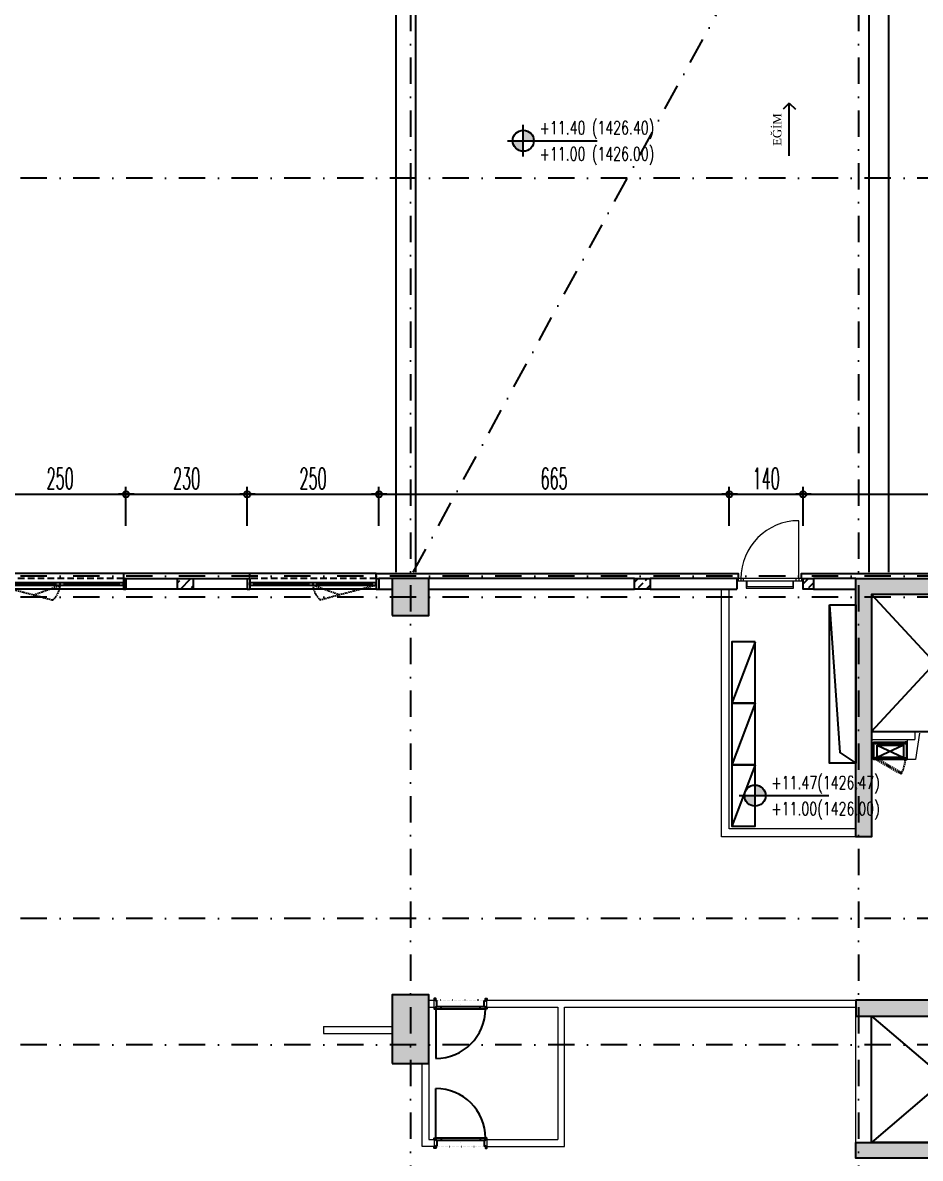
# Model space of a CAD drawing. Header units: millimetres. Extents: x -2755 to 27598, y -1135 to 13405.
# Drawn here: x 12139 to 13842, y 4930 to 7085 of the extents above; entities that cross this region are included whole.
import ezdxf
from ezdxf.enums import TextEntityAlignment as Align

# ---------------------------------------------------------------- set-up
doc = ezdxf.new("R2010")
doc.units = ezdxf.units.MM
doc.header["$LTSCALE"] = 100
for name, pattern in [('DASHDOT', [1, 0.5, -0.25, 0, -0.25]), ('DASHDOT2', [0.5, 0.25, -0.125, 0, -0.125]), ('DOT', [0.25, 0, -0.25]), ('HIDDEN', [0.375, 0.25, -0.125])]:
    doc.linetypes.add(name, pattern=pattern)
doc.layers.add('AKS', color=7, linetype='DASHDOT2', transparency=0.8)
for name, color, linetype in [('DUVAR', 7, 'Continuous'), ('ELEKTRIK', 7, 'Continuous'), ('GOR', 7, 'Continuous'), ('KA-PEN', 5, 'Continuous'), ('KA-PEN-3 @ 1', 5, 'Continuous'), ('KA-PEN-5', 5, 'Continuous'), ('KOLON', 7, 'Continuous'), ('KOT', 7, 'Continuous'), ('MERD', 7, 'Continuous'), ('OK', 7, 'Continuous'), ('OLCU DIS', 7, 'Continuous'), ('Rec-mantolamabazarengi', 45, 'Continuous'), ('Rec-mantolamakulerengi', 230, 'Continuous'), ('TARAMA', 7, 'Continuous')]:
    doc.layers.add(name, color=color, linetype=linetype)
for name, color, linetype, lineweight in [('Y-DUVAR ALCIPAN', 94, 'Continuous', 20), ('Y-DUVAR BIMS', 14, 'Continuous', 25), ('Y-DUVAR GAZBETON', 161, 'Continuous', 20)]:
    doc.layers.add(name, color=color, linetype=linetype, lineweight=lineweight)
doc.styles.add('OLC-50', font='romans.shx', dxfattribs={"width": 0.5, "height": 0.15})
doc.styles.add('olcu', font='romans.shx', dxfattribs={"width": 0.5})
doc.styles.add('YAZI', font='times.ttf')
doc.dimstyles.new('1-200', dxfattribs={"dimtxt": 40, "dimasz": 2, "dimexe": 0, "dimexo": 0, "dimgap": 10, "dimtad": 1, "dimdec": 4, "dimrnd": 0.1, "dimzin": 9, "dimdsep": 46, "dimtxsty": 'olcu', "dimblk1": 'SOL', "dimblk2": 'SAG', "dimsah": 1, "dimcen": 0, "dimse1": 1, "dimse2": 1, "dimclre": 13, "dimadec": 0, "dimazin": 0, "dimtfac": 1, "dimtdec": 4, "dimtix": 1, "dimtmove": 2, "dimatfit": 2, "dimldrblk": 'SOL', "dimfxl": 0, "dimtolj": 1, "dimarcsym": 0})

# ---------------------------------------------------------------- blocks, each defined once
blk = doc.blocks.new('asansorler1')
at = {"layer": 'MERD', "color": 6, "linetype": 'Continuous'}
for p, q in [((14050, 5730), (14290, 5990)), ((14290, 5730), (14050, 5990)), ((14050, 5190), (14330, 4950)), ((14330, 5190), (14050, 4950))]:
    blk.add_line(p, q, dxfattribs=at)
for points in [[(14290, 5990), (14050, 5990), (14050, 5730), (14290, 5730)], [(14050, 4950), (14050, 5190), (14330, 5190), (14330, 4950)]]:
    blk.add_lwpolyline(points, close=True, dxfattribs=at)
blk = doc.blocks.new('TASIYICI SISTEM (2.KAT)')
at = {"layer": 'TARAMA'}
h = blk.add_hatch(dxfattribs=at)
h.set_pattern_fill('ANSI33', color=253, scale=100)
h.set_pattern_definition([(45, (83461.35, -12320), (-17.6776695, 17.6776695), []), (45, (83479.027, -12320), (-17.6776695, 17.6776695), [12.5, -6.25])])
h.paths.add_polyline_path([(2445, -4415), (2345, -4415), (2345, -5710), (2375, -5710), (2375, -5565), (2645, -5565), (2645, -5245), (2615, -5245), (2615, -5535), (2375, -5535), (2375, -4445), (2445, -4445)])
h.paths.add_polyline_path([(2305, -8055), (2375, -8055), (2375, -7995), (2305, -7995)])
h.paths.add_polyline_path([(9750, -10610), (9820, -10610), (9820, -10540), (9750, -10540)])
h.paths.add_polyline_path([(8900, -10610), (8970, -10610), (8970, -10540), (8900, -10540)])
h.paths.add_polyline_path([(8050, -10610), (8120, -10610), (8120, -10540), (8050, -10540)])
h.paths.add_polyline_path([(13150, -8060), (13220, -8060), (13220, -7990), (13150, -7990)])
h.paths.add_polyline_path([(13150, -6360), (13220, -6360), (13220, -6290), (13150, -6290)])
h.paths.add_polyline_path([(13150, -7210), (13220, -7210), (13220, -7140), (13150, -7140)])
h.paths.add_polyline_path([(8865, -6320), (8970, -6320), (8970, -6290), (8865, -6290)])
h.paths.add_polyline_path([(8865, -6780), (8970, -6780), (8970, -6750), (8865, -6750)])
h.paths.add_polyline_path([(9367.5, -7360), (9367.5, -7390), (8900, -7390), (8900, -7360)])
h.paths.add_polyline_path([(9750, -9760), (9820, -9760), (9820, -9690), (9750, -9690)])
h.paths.add_polyline_path([(8900, -9760), (8970, -9760), (8970, -9690), (8900, -9690)])
h.paths.add_polyline_path([(8050, -9760), (8120, -9760), (8120, -9690), (8050, -9690)])
h.paths.add_polyline_path([(9750, -7210), (9820, -7210), (9820, -7080), (9750, -7080)])
h.paths.add_polyline_path([(5260, -8060), (5330, -8060), (5330, -7990), (5260, -7990)])
h.paths.add_polyline_path([(6110, -8060), (6180, -8060), (6180, -7990), (6110, -7990)])
h.paths.add_polyline_path([(12300, -8060), (12370, -8060), (12370, -7990), (12300, -7990)])
h.paths.add_polyline_path([(11450, -8060), (11520, -8060), (11520, -7990), (11450, -7990)])
h.paths.add_polyline_path([(4335, -7205), (4405, -7205), (4405, -7145), (4335, -7145)])
h.paths.add_polyline_path([(9367.5, -7120), (9027.5, -7120), (9027.5, -7090), (9367.5, -7090)])
h.paths.add_polyline_path([(2880, -10170), (2335, -10170), (2335, -9740), (2880, -9740), (2880, -9710), (2305, -9710), (2305, -10200), (2880, -10200)])
h.paths.add_polyline_path([(3595, -10055), (3595, -10200), (3780, -10200), (3780, -10170), (3625, -10170), (3625, -10055)])
h.paths.add_polyline_path([(6960, -7210), (7030, -7210), (7030, -7080), (6960, -7080)])
h.paths.add_polyline_path([(9750, -8910), (9820, -8910), (9820, -8840), (9750, -8840)])
h.paths.add_polyline_path([(8900, -8910), (8970, -8910), (8970, -8840), (8900, -8840)])
h.paths.add_polyline_path([(8050, -8910), (8120, -8910), (8120, -8840), (8050, -8840)])
h.paths.add_polyline_path([(12300, -6360), (12370, -6360), (12370, -6290), (12300, -6290)])
h.paths.add_polyline_path([(12300, -7210), (12370, -7210), (12370, -7140), (12300, -7140)])
h.paths.add_polyline_path([(11450, -6360), (11520, -6360), (11520, -6290), (11450, -6290)])
h.paths.add_polyline_path([(11450, -7210), (11520, -7210), (11520, -7140), (11450, -7140)])
h.paths.add_polyline_path([(10600, -6360), (10670, -6360), (10670, -6290), (10600, -6290)])
h.paths.add_polyline_path([(10600, -7210), (10670, -7210), (10670, -7140), (10600, -7140)])
h.paths.add_polyline_path([(10600, -8060), (10670, -8060), (10670, -7990), (10600, -7990)])
h.paths.add_polyline_path([(3060, -8840), (3130, -8840), (3130, -8910), (3060, -8910)])
h.paths.add_polyline_path([(2305, -8905), (2375, -8905), (2375, -8845), (2305, -8845)])
h.paths.add_polyline_path([(2995, -5525), (3245, -5525), (3245, -5565), (2995, -5565)])
h.paths.add_polyline_path([(4355, -10200), (4405, -10200), (4405, -10130), (4355, -10130)])
h.paths.add_polyline_path([(9750, -6360), (9820, -6360), (9820, -6290), (9750, -6290)])
h.paths.add_polyline_path([(9750, -8060), (9820, -8060), (9820, -7990), (9750, -7990)])
h.paths.add_polyline_path([(8900, -8060), (8970, -8060), (8970, -7990), (8900, -7990)])
h.paths.add_polyline_path([(8050, -8060), (8120, -8060), (8120, -7990), (8050, -7990)])
h.paths.add_polyline_path([(6960, -8060), (7030, -8060), (7030, -7990), (6960, -7990)])
h.paths.add_polyline_path([(6110, -7210), (6180, -7210), (6180, -7140), (6110, -7140)])
h.paths.add_polyline_path([(5260, -7210), (5330, -7210), (5330, -7140), (5260, -7140)])
h.paths.add_polyline_path([(6960, -6360), (7030, -6360), (7030, -6290), (6960, -6290)])
h.paths.add_polyline_path([(6110, -6360), (6180, -6360), (6180, -6290), (6110, -6290)])
h.paths.add_polyline_path([(5260, -6360), (5330, -6360), (5330, -6290), (5260, -6290)])
h.paths.add_polyline_path([(3060, -7210), (3130, -7210), (3130, -7140), (3060, -7140)])
h.paths.add_polyline_path([(3710, -7210), (3780, -7210), (3780, -7140), (3710, -7140)])
h.paths.add_polyline_path([(2305, -7205), (2375, -7205), (2375, -7145), (2305, -7145)], flags=0)
h.paths.add_polyline_path([(2305, -7205), (2375, -7205), (2375, -7145), (2305, -7145)], flags=17)
h.paths.add_polyline_path([(3060, -8060), (3130, -8060), (3130, -7990), (3060, -7990)])
h.paths.add_polyline_path([(4335, -8055), (4405, -8055), (4405, -7995), (4335, -7995)])
h.paths.add_polyline_path([(3710, -8060), (3780, -8060), (3780, -7990), (3710, -7990)])
h.paths.add_polyline_path([(4335, -8905), (4405, -8905), (4405, -8845), (4335, -8845)])
h.paths.add_polyline_path([(3710, -8910), (3780, -8910), (3780, -8840), (3710, -8840)])
h.paths.add_polyline_path([(4355, -9760), (4405, -9760), (4405, -9690), (4355, -9690)])
h.paths.add_polyline_path([(3710, -9760), (3780, -9760), (3780, -9690), (3710, -9690)])
h.paths.add_polyline_path([(2305, -7205), (2375, -7205), (2375, -7145), (2305, -7145)], flags=17)
h.paths.add_polyline_path([(2305, -6320), (3130, -6320), (3130, -6250), (3060, -6250), (3060, -6290), (2375, -6290), (2375, -6250), (2305, -6250)])
h.paths.add_polyline_path([(4130, -5805), (3840, -5805), (3840, -6290), (3710, -6290), (3710, -6320), (3870, -6320), (3870, -5835), (4130, -5835), (4130, -6320), (4405, -6320), (4405, -6290), (4160, -6290), (4160, -5535), (3710, -5535), (3710, -5565), (4130, -5565)])
h.paths.add_polyline_path([(8110, -6320), (7870, -6320), (7870, -6780), (7840, -6780), (7840, -6290), (8725, -6290), (8725, -6320), (8140, -6320), (8140, -6750), (8725, -6750), (8725, -6780), (8110, -6780)])
h.paths.add_polyline_path([(7840, -7360), (8180, -7360), (8180, -7390), (7840, -7390)])
h.paths.add_polyline_path([(7840, -7120), (8180, -7120), (8180, -7090), (7840, -7090)])
h.paths.add_polyline_path([(4415, -7210), (4465, -7210), (4465, -7140), (4415, -7140)])
h.paths.add_polyline_path([(4480, -6320), (4415, -6320), (4415, -6290), (4480, -6290)])
h.paths.add_polyline_path([(3060, -10170), (3060, -10200), (3245, -10200), (3245, -10170), (3245, -9995), (3215, -9995), (3215, -10170)])
h.paths.add_polyline_path([(2880, -10200), (2305, -10200), (2305, -9710), (2880, -9710), (2880, -9740), (2335, -9740), (2335, -10170), (2880, -10170)])
at = {"layer": 'AKS', "color": 14, "ltscale": 2}
for p, q in [((6995, 1005), (6995, -13375)), ((7845, 1005), (7845, -13375)), ((16415, -5530), (-7145, -5530)), ((16415, -6285), (-7145, -6285)), ((16415, -6325), (-7145, -6325)), ((16415, -6935), (-7145, -6935)), ((16415, -7175), (-7145, -7175))]:
    blk.add_line(p, q, dxfattribs=at)
at = {"layer": 'GOR', "color": 30}
for points in [[(6968, -6278), (6968, -4797)], [(7005, -6278), (7005, -4797)], [(7865, -4797), (7865, -6278)], [(7902, -4797), (7902, -6278)]]:
    blk.add_lwpolyline(points, dxfattribs=at)
at = {"layer": 'GOR', "color": 6}
blk.add_lwpolyline([(7790, -6340), (7840, -6340), (7840, -6640), (7790, -6640)], close=True, dxfattribs=at)
blk.add_lwpolyline([(7790, -6340), (7810, -6620), (7840, -6640)], dxfattribs=at)
at = {"layer": 'KOLON', "color": 4, "ltscale": 5}
for points in [[(6960, -6360), (7030, -6360), (7030, -6290), (6960, -6290)], [(6960, -7210), (7030, -7210), (7030, -7080), (6960, -7080)]]:
    blk.add_lwpolyline(points, close=True, dxfattribs=at)
at = {"layer": 'KOLON', "color": 4}
blk.add_lwpolyline([(8110, -6320), (7870, -6320), (7870, -6780), (7840, -6780), (7840, -6290), (8725, -6290), (8725, -6320), (8140, -6320), (8140, -6750), (8725, -6750), (8725, -6780), (8110, -6780), (8110, -6320)], dxfattribs=at)
for points in [[(7840, -7120), (8180, -7120), (8180, -7090), (7840, -7090)], [(7840, -7360), (8180, -7360), (8180, -7390), (7840, -7390)]]:
    blk.add_lwpolyline(points, close=True, dxfattribs=at)
at = {"layer": 'Y-DUVAR GAZBETON'}
for p, q in [((7870, -6580), (7952, -6580)), ((7952, -6580), (7952, -6595)), ((7870, -6595), (7952, -6595)), ((7840, -7360), (7840, -7120)), ((7870, -7360), (7870, -7120))]:
    blk.add_line(p, q, dxfattribs=at)
at = {"layer": 'MERD', "color": 6}
blk.add_blockref('asansorler1', (-6180, -12310), dxfattribs=at)
blk = doc.blocks.new('ELEKTRIK PANO')
at = {"color": 0}
blk.add_line((0, -116.8), (43.8, 0), dxfattribs=at)
blk.add_lwpolyline([(0, -116.8), (43.8, -116.8), (43.8, 0), (0, 0)], close=True, dxfattribs=at)
blk = doc.blocks.new('KOT-PL(TEMIZ&KABA)')
at = {"layer": 'KOT', "linetype": 'Continuous', "lineweight": -3}
h = blk.add_hatch(color=7, dxfattribs=at)
h.paths.add_polyline_path([(0, 0), (0.2, 0, 0.414214), (0, 0.2)])
h.paths.add_polyline_path([(0, 0), (-0.2, 0, 0.414214), (0, -0.2)])
at = {"layer": 'KOT', "color": 7, "lineweight": -3}
for p, q in [((0, -0.3), (0, 0.3)), ((-0.3, 0), (1.4, 0))]:
    blk.add_line(p, q, dxfattribs=at)
at = {"layer": 'KOT', "color": 7, "linetype": 'Continuous', "lineweight": -3}
blk.add_circle((0, 0), 0.2, dxfattribs=at)
at = {"layer": 'KOT', "color": 7, "linetype": 'Continuous', "lineweight": -3, "style": 'olcu', "width": 0.7}
for tag, p in [('KOTTEMIZ', (0.31, 0.122)), ('KOTKABA', (0.31, -0.373))]:
    blk.add_attdef(tag, p, '', height=0.25, dxfattribs=at)
blk = doc.blocks.new('*U173')
at = {"lineweight": -2}
blk.add_line((-3, 16.5), (-3, 110.5), dxfattribs=at)
at = {"color": 0, "linetype": 'DOT', "ltscale": 0.1}
blk.add_line((-100, 0), (0, 0), dxfattribs=at)
at = {"color": 0, "lineweight": -2}
for p, q in [((-87, 16.5), (-87, 12.5)), ((-50, 7.5), (-50, 7.5)), ((-13, 16.5), (-13, 12.5))]:
    blk.add_line(p, q, dxfattribs=at)
for points in [[(-100, 13.5), (-100, 16.5), (-97, 16.5), (-97, 12.5), (-95, 12.5), (-95, 1), (-97, 1), (-97, -3), (-100, -3), (-100, 0)], [(0, 13.5), (0, 16.5), (-3, 16.5), (-3, 12.5), (-5, 12.5), (-5, 1), (-3, 1), (-3, -3), (0, -3), (0, 0)]]:
    blk.add_lwpolyline(points, dxfattribs=at)
blk.add_lwpolyline([(-97, 16.5), (-97, 12.5), (-3, 12.5), (-3, 16.5)], close=True, dxfattribs=at)
at = {"lineweight": -2}
blk.add_arc((-3, 16.5), 94, 90, 180, dxfattribs=at)
at = {"style": 'OLC-50', "width": 0.5, "flags": 1}
for tag, p in [('K-NO', (-172.8, -83.8)), ('K-KANRENK', (7.7, -88.8)), ('K-BLOK', (-173.4, -120.6)), ('K-KASRENK', (8.8, -126.7)), ('K-KAT', (-174.3, -156)), ('K-TAMACILMA', (7.2, -165.7)), ('K-MAHALKOD', (-173.3, -194)), ('K-FOTOSEL', (8.2, -201.7)), ('K-MAHALAD', (-174.8, -233)), ('K-HERMETIK', (10.1, -236.3)), ('K-ACILISYON', (-173.8, -268.9)), ('K-HIDROLIK', (7.8, -270.2)), ('K-YANGIN', (-171.9, -303.5)), ('K-KART', (9.6, -303.8)), ('K-KANATTIP', (-174.2, -337.4)), ('K-BAND', (8.2, -345.7)), ('K-KANATMALZ', (-172.4, -371.1)), ('K-MENFEZ', (10.1, -380.3)), ('K-KASAMALZ', (-171.4, -410.1)), ('K-PBAR', (7.8, -414.1)), ('K-KASATIP', (-172, -446.8)), ('K-ELEKTRIKLI', (9.6, -447.8)), ('K-DUVAR', (-172, -485.2)), ('K-TIP', (9.6, -486.4)), ('K-REZ1', (9.6, -524.3)), ('K-REZ2', (9.6, -560.8)), ('K-REZ3', (9.6, -600.7))]:
    blk.add_attdef(tag, p, '', height=30, dxfattribs=at)
blk = doc.blocks.new('*U507')
at = {"lineweight": -2}
blk.add_line((-97, 16), (-97, 110), dxfattribs=at)
at = {"color": 0, "linetype": 'DOT', "ltscale": 0.1}
blk.add_line((-100, 0), (0, 0), dxfattribs=at)
at = {"color": 0, "lineweight": -2}
for p, q in [((-87, 16), (-87, 12)), ((-50, 7.5), (-50, 7.5)), ((-13, 16), (-13, 12))]:
    blk.add_line(p, q, dxfattribs=at)
for points in [[(-100, 13), (-100, 16), (-97, 16), (-97, 12), (-95, 12), (-95, 1), (-97, 1), (-97, -3), (-100, -3), (-100, 0)], [(0, 13), (0, 16), (-3, 16), (-3, 12), (-5, 12), (-5, 1), (-3, 1), (-3, -3), (0, -3), (0, 0)]]:
    blk.add_lwpolyline(points, dxfattribs=at)
blk.add_lwpolyline([(-97, 16), (-97, 12), (-3, 12), (-3, 16)], close=True, dxfattribs=at)
at = {"lineweight": -2}
blk.add_arc((-97, 16), 94, 0, 90, dxfattribs=at)
at = {"style": 'OLC-50', "width": 0.5, "flags": 1}
for tag, p in [('K-NO', (-172.8, -83.8)), ('K-KANRENK', (7.7, -88.8)), ('K-BLOK', (-173.4, -120.6)), ('K-KASRENK', (8.8, -126.7)), ('K-KAT', (-174.3, -156)), ('K-TAMACILMA', (7.2, -165.7)), ('K-MAHALKOD', (-173.3, -194)), ('K-FOTOSEL', (8.2, -201.7)), ('K-MAHALAD', (-174.8, -233)), ('K-HERMETIK', (10.1, -236.3)), ('K-ACILISYON', (-173.8, -268.9)), ('K-HIDROLIK', (7.8, -270.2)), ('K-YANGIN', (-171.9, -303.5)), ('K-KART', (9.6, -303.8)), ('K-KANATTIP', (-174.2, -337.4)), ('K-BAND', (8.2, -345.7)), ('K-KANATMALZ', (-172.4, -371.1)), ('K-MENFEZ', (10.1, -380.3)), ('K-KASAMALZ', (-171.4, -410.1)), ('K-PBAR', (7.8, -414.1)), ('K-KASATIP', (-172, -446.8)), ('K-ELEKTRIKLI', (9.6, -447.8)), ('K-DUVAR', (-172, -485.2)), ('K-TIP', (9.6, -486.4)), ('K-REZ1', (9.6, -524.3)), ('K-REZ2', (9.6, -560.8)), ('K-REZ3', (9.6, -600.7))]:
    blk.add_attdef(tag, p, '', height=30, dxfattribs=at)
blk = doc.blocks.new('20-30 hatil')
at = {"layer": 'TARAMA'}
h = blk.add_hatch(dxfattribs=at)
h.set_pattern_fill('ANSI33', color=253, scale=100)
h.set_pattern_definition([(45, (-14230.717, 46.517), (-17.67767, 17.67767), []), (45, (-14213.04, 46.517), (-17.67767, 17.67767), [12.5, -6.25])])
h.paths.add_polyline_path([(-15, 20), (-15, 0), (15, 0), (15, 20)])
at = {"color": 0}
blk.add_lwpolyline([(-15, 20), (15, 20), (15, 0), (-15, 0), (-15, 20)], dxfattribs=at)
blk = doc.blocks.new('20-20 hatil')
at = {"layer": 'TARAMA'}
h = blk.add_hatch(dxfattribs=at)
h.set_pattern_fill('ANSI33', color=253, scale=100)
h.set_pattern_definition([(45, (-14235.717, 46.517), (-17.67767, 17.67767), []), (45, (-14218.04, 46.517), (-17.67767, 17.67767), [12.5, -6.25])])
h.paths.add_polyline_path([(-20, 20), (-20, 0), (0, 0), (0, 20)])
at = {"color": 0}
blk.add_lwpolyline([(-20, 20), (0, 20), (0, 0), (-20, 0), (-20, 20)], dxfattribs=at)
blk = doc.blocks.new('*U125')
at = {"color": 0}
for p, q in [((245, 30), (5, 30)), ((5, 7.5), (5, 12.5)), ((5, 12.5), (245, 12.5)), ((5, 7.5), (245, 7.5)), ((13, 7.5), (13, 12.5)), ((13, 10), (117, 10)), ((117, 7.5), (117, 12.5)), ((125, 7.5), (125, 12.5)), ((133, 7.5), (133, 12.5)), ((133, 10), (237, 10)), ((237, 7.5), (237, 12.5)), ((245, 7.5), (245, 12.5)), ((245, 0), (5, 0))]:
    blk.add_line(p, q, dxfattribs=at)
at = {"color": 0, "linetype": 'HIDDEN', "ltscale": 0.5}
blk.add_line((245, 20), (5, 20), dxfattribs=at)
at = {"linetype": 'HIDDEN', "ltscale": 0.1}
for p, q in [((5, 7.5), (111.1, -20.5)), ((5, 7.5), (74.8, -10.9)), ((74.8, -10.9), (125, 7.5))]:
    blk.add_line(p, q, dxfattribs=at)
blk.add_arc((85.6, 9.6), 39.4, 310.2393, 356.9025, dxfattribs=at)
at = {"layer": 'Rec-mantolamakulerengi'}
for p, q in [((5, 20), (5, 0)), ((245, 20), (245, 0))]:
    blk.add_line(p, q, dxfattribs=at)
for points in [[(0, 20), (5, 20)], [(0, 0), (5, 0)], [(245, 20), (250, 20)], [(245, 0), (250, 0)]]:
    blk.add_lwpolyline(points, dxfattribs=at)
at = {"layer": 'Y-DUVAR BIMS'}
for p, q in [((0, 20), (0, 0)), ((250, 20), (250, 0))]:
    blk.add_line(p, q, dxfattribs=at)
blk = doc.blocks.new('BD1240R')
at = {"color": 0}
for p, q in [((245, 30), (5, 30)), ((5, 7.5), (5, 12.5)), ((5, 12.5), (245, 12.5)), ((5, 7.5), (245, 7.5)), ((13, 7.5), (13, 12.5)), ((13, 10), (117, 10)), ((117, 7.5), (117, 12.5)), ((125, 7.5), (125, 12.5)), ((133, 7.5), (133, 12.5)), ((133, 10), (237, 10)), ((237, 7.5), (237, 12.5)), ((245, 7.5), (245, 12.5)), ((245, 0), (5, 0))]:
    blk.add_line(p, q, dxfattribs=at)
at = {"color": 0, "linetype": 'HIDDEN', "ltscale": 0.5}
blk.add_line((245, 20), (5, 20), dxfattribs=at)
at = {"linetype": 'HIDDEN', "ltscale": 0.1}
for p, q in [((175.2, -10.9), (125, 7.5)), ((245, 7.5), (138.9, -20.5)), ((245, 7.5), (175.2, -10.9))]:
    blk.add_line(p, q, dxfattribs=at)
blk.add_arc((164.4, 9.6), 39.4, 183.0975, 229.7607, dxfattribs=at)
at = {"layer": 'Rec-mantolamakulerengi'}
for p, q in [((5, 20), (5, 0)), ((245, 20), (245, 0))]:
    blk.add_line(p, q, dxfattribs=at)
for points in [[(0, 20), (5, 20)], [(0, 0), (5, 0)], [(245, 20), (250, 20)], [(245, 0), (250, 0)]]:
    blk.add_lwpolyline(points, dxfattribs=at)
at = {"layer": 'Y-DUVAR BIMS'}
for p, q in [((0, 20), (0, 0)), ((250, 20), (250, 0))]:
    blk.add_line(p, q, dxfattribs=at)
blk = doc.blocks.new('*U156')
at = {"color": 0, "linetype": 'Continuous', "lineweight": 9, "ltscale": 200}
for p, q in [((0, 5), (-126, 5)), ((-126, 5), (-126, 0)), ((0, 0), (-126, 0)), ((-123, 5), (-123, 0)), ((-118, 5), (-118, 0)), ((-113, 0), (-113, 5)), ((-13, 0), (-13, 5)), ((-8, 5), (-8, 0)), ((-3, 5), (-3, 0)), ((0, 5), (0, 0))]:
    blk.add_line(p, q, dxfattribs=at)
for points in [[(-8, 5), (-8, 115)], [(-108, 0), (-108, -13), (-18, -13), (-18, 0)], [(-107, 0), (-107, -10), (-19, -10), (-19, 0)]]:
    blk.add_lwpolyline(points, dxfattribs=at)
blk.add_arc((-8, 5), 110, 90, 180, dxfattribs=at)
at = {"style": 'OLC-50', "width": 0.5, "flags": 1}
for tag, p in [('K-KAT', (-94.1, -114.6)), ('K-BLOK', (-93.9, -105.8)), ('K-NO', (-93.7, -96.6)), ('K-KANRENK', (-48.6, -97.8)), ('K-KASRENK', (-48.3, -107.3)), ('K-MAHALAD', (-94.2, -133.9)), ('K-MAHALKOD', (-93.8, -124.1)), ('K-TAMACILMA', (-48.7, -117.1)), ('K-FOTOSEL', (-48.5, -126.1)), ('K-HERMETIK', (-48, -134.7)), ('K-ACILISYON', (-94, -142.9)), ('K-YANGIN', (-93.5, -151.5)), ('K-HIDROLIK', (-48.6, -143.2)), ('K-KART', (-48.1, -151.6)), ('K-KANATTIP', (-94.1, -160)), ('K-KANATMALZ', (-93.6, -168.4)), ('K-KASAMALZ', (-93.3, -178.1)), ('K-PBAR', (-48.6, -179.2)), ('K-BAND', (-48.5, -162)), ('K-MENFEZ', (-48, -170.7)), ('K-KASATIP', (-93.5, -187.3)), ('K-DUVAR', (-93.5, -196.9)), ('K-ELEKTRIKLI', (-48.1, -187.6)), ('K-TIP', (-48.1, -197.2)), ('K-REZ1', (-48.1, -206.7)), ('K-REZ2', (-48.1, -215.8)), ('K-REZ3', (-48.1, -225.8))]:
    blk.add_attdef(tag, p, '', height=7.5, dxfattribs=at)
blk = doc.blocks.new('DIS CEPHE_KAT2')
at = {"layer": 'Rec-mantolamabazarengi'}
for points in [[(12570, 6030), (12570, 6040), (12330, 6040), (12330, 6030)], [(12810, 6030), (12810, 6040), (13497, 6040), (13497, 6030)], [(13617, 6030), (13617, 6040), (16755.8, 6040), (16755.8, 6030)]]:
    blk.add_lwpolyline(points, dxfattribs=at)
at = {"layer": 'Y-DUVAR BIMS'}
blk.add_line((13494, 6030), (13494, 6010), dxfattribs=at)
for points in [[(12432.5, 6010), (12335, 6010), (12335, 6030), (12432.5, 6030)], [(12462.5, 6030), (12565, 6030), (12565, 6010), (12462.5, 6010)], [(12840, 6030), (12815, 6030), (12815, 6010), (12840, 6010)], [(13300, 6030), (12910, 6030)], [(13494, 6030), (13330, 6030)], [(13720, 6030), (13640, 6030)], [(12910, 6010), (13300, 6010)], [(13330, 6010), (13494, 6010)], [(13640, 6010), (13720, 6010)]]:
    blk.add_lwpolyline(points, dxfattribs=at)
at = {"layer": 'KA-PEN'}
for name, p in [('*U125', (12085, 6010)), ('BD1240R', (12565, 6010))]:
    blk.add_blockref(name, p, dxfattribs=at)
at = {"layer": 'KA-PEN-5'}
blk.add_blockref('*U156', (13620, 6025), dxfattribs=at)
at = {"layer": 'KOLON', "color": 4}
for name, p, rotation in [('20-30 hatil', (12447.5, 6030), 179.9999999999999), ('20-30 hatil', (13315, 6030), 179.9999999999999), ('20-20 hatil', (13620, 6030), 180)]:
    blk.add_blockref(name, p, dxfattribs=dict(at, rotation=rotation))
blk = doc.blocks.new('SOL')
at = {"color": 0}
for p, q in [((0, 30), (0, -7)), ((7.6, 0), (-7, 0))]:
    blk.add_line(p, q, dxfattribs=at)
blk.add_circle((0, 0), 3, dxfattribs=at)
blk = doc.blocks.new('SAG')
at = {"color": 0}
for p, q in [((7.6, 0), (-7, 0)), ((0, -30), (0, 7))]:
    blk.add_line(p, q, dxfattribs=at)
blk.add_circle((0, 0), 3, dxfattribs=at)
blk = doc.blocks.new('*D180')
at = {"layer": 'OLCU DIS', "color": 0, "lineweight": -2, "transparency": 16777216}
blk.add_line((-328, 13135), (19098, 13135), dxfattribs=at)
at = {"layer": 'OLCU DIS', "color": 0, "lineweight": -2, "transparency": 16777216, "xscale": 2, "yscale": 2, "zscale": 2, "rotation": 180}
blk.add_blockref('SOL', (-330, 13135), dxfattribs=at)
at = {"layer": 'OLCU DIS', "color": 0, "lineweight": -2, "transparency": 16777216, "xscale": 2, "yscale": 2, "zscale": 2}
blk.add_blockref('SAG', (19100, 13135), dxfattribs=at)
at = {"layer": 'OLCU DIS', "color": 0, "transparency": 16777216, "insert": (9385, 13165), "char_height": 40, "attachment_point": 5, "style": 'olcu'}
blk.add_mtext('\\A1;19430', dxfattribs=at)
blk = doc.blocks.new('_Open30')
at = {"color": 0, "linetype": 'ByBlock', "lineweight": -2}
for p, q in [((-1, 0.3), (0, 0)), ((0, 0), (-1, -0.3)), ((0, 0), (-1, 0))]:
    blk.add_line(p, q, dxfattribs=at)
blk = doc.blocks.new('*D236')
at = {"layer": 'OLCU DIS', "color": 0, "lineweight": -2, "transparency": 16777216}
blk.add_line((-1200, 1712), (-1200, 12198), dxfattribs=at)
at = {"layer": 'OLCU DIS', "color": 0, "lineweight": -2, "transparency": 16777216, "xscale": 2, "yscale": 2, "zscale": 2}
for name, p, rotation in [('SAG', (-1200, 12200), 90), ('SOL', (-1200, 1710), 270)]:
    blk.add_blockref(name, p, dxfattribs=dict(at, rotation=rotation))
at = {"layer": 'OLCU DIS', "color": 0, "transparency": 16777216, "insert": (-1230, 6955), "char_height": 40, "attachment_point": 5, "rotation": 90, "style": 'olcu'}
blk.add_mtext('\\A1;10490', dxfattribs=at)
blk = doc.blocks.new('*D280')
at = {"layer": 'OLCU DIS', "color": 0, "lineweight": -2, "transparency": 16777216}
blk.add_line((19098, -1055), (-328, -1055), dxfattribs=at)
at = {"layer": 'OLCU DIS', "color": 0, "lineweight": -2, "transparency": 16777216, "xscale": 2, "yscale": 2, "zscale": 2, "rotation": 180}
blk.add_blockref('SAG', (-330, -1055), dxfattribs=at)
at = {"layer": 'OLCU DIS', "color": 0, "lineweight": -2, "transparency": 16777216, "xscale": 2, "yscale": 2, "zscale": 2}
blk.add_blockref('SOL', (19100, -1055), dxfattribs=at)
at = {"layer": 'OLCU DIS', "color": 0, "transparency": 16777216, "insert": (9385, -1025), "char_height": 40, "attachment_point": 5, "style": 'olcu'}
blk.add_mtext('\\A1;19430', dxfattribs=at)
blk = doc.blocks.new('*D358')
at = {"layer": 'OLCU DIS', "color": 0, "lineweight": -2, "transparency": 16777216}
blk.add_line((22230, 12198), (22230, 1712), dxfattribs=at)
at = {"layer": 'OLCU DIS', "color": 0, "lineweight": -2, "transparency": 16777216, "xscale": 2, "yscale": 2, "zscale": 2}
for name, p, rotation in [('SOL', (22230, 12200), 90), ('SAG', (22230, 1710), 270)]:
    blk.add_blockref(name, p, dxfattribs=dict(at, rotation=rotation))
at = {"layer": 'OLCU DIS', "color": 0, "transparency": 16777216, "insert": (22200, 6955), "char_height": 40, "attachment_point": 5, "rotation": 90, "style": 'olcu'}
blk.add_mtext('\\A1;10490', dxfattribs=at)
blk = doc.blocks.new('*D381')
at = {"layer": 'OLCU DIS', "color": 0, "lineweight": -2, "transparency": 16777216}
blk.add_line((21990, 7533), (21990, 6032), dxfattribs=at)
at = {"layer": 'OLCU DIS', "color": 0, "lineweight": -2, "transparency": 16777216, "xscale": 2, "yscale": 2, "zscale": 2}
for name, p, rotation in [('SOL', (21990, 7535), 90), ('SAG', (21990, 6030), 270)]:
    blk.add_blockref(name, p, dxfattribs=dict(at, rotation=rotation))
at = {"layer": 'OLCU DIS', "color": 0, "transparency": 16777216, "insert": (21960, 6782.5), "char_height": 40, "attachment_point": 5, "rotation": 90, "style": 'olcu'}
blk.add_mtext('\\A1;1505', dxfattribs=at)
blk = doc.blocks.new('*D382')
at = {"layer": 'OLCU DIS', "color": 0, "lineweight": -2, "transparency": 16777216}
blk.add_line((21990, 6028), (21990, 4482), dxfattribs=at)
at = {"layer": 'OLCU DIS', "color": 0, "lineweight": -2, "transparency": 16777216, "xscale": 2, "yscale": 2, "zscale": 2}
for name, p, rotation in [('SOL', (21990, 6030), 90), ('SAG', (21990, 4480), 270)]:
    blk.add_blockref(name, p, dxfattribs=dict(at, rotation=rotation))
at = {"layer": 'OLCU DIS', "color": 0, "transparency": 16777216, "insert": (21960, 5255), "char_height": 40, "attachment_point": 5, "rotation": 90, "style": 'olcu'}
blk.add_mtext('\\A1;1550', dxfattribs=at)
blk = doc.blocks.new('*D394')
at = {"layer": 'OLCU DIS', "color": 0, "lineweight": -2, "transparency": 16777216}
blk.add_line((21870, 7143), (21870, 7027), dxfattribs=at)
at = {"layer": 'OLCU DIS', "color": 0, "lineweight": -2, "transparency": 16777216, "xscale": 2, "yscale": 2, "zscale": 2}
for name, p, rotation in [('SOL', (21870, 7145), 90), ('SAG', (21870, 7025), 270)]:
    blk.add_blockref(name, p, dxfattribs=dict(at, rotation=rotation))
at = {"layer": 'OLCU DIS', "color": 0, "transparency": 16777216, "insert": (21840, 7085), "char_height": 40, "attachment_point": 5, "rotation": 90, "style": 'olcu'}
blk.add_mtext('\\A1;120', dxfattribs=at)
blk = doc.blocks.new('*D395')
at = {"layer": 'OLCU DIS', "color": 0, "lineweight": -2, "transparency": 16777216}
blk.add_line((21870, 7023), (21870, 6927), dxfattribs=at)
at = {"layer": 'OLCU DIS', "color": 0, "lineweight": -2, "transparency": 16777216, "xscale": 2, "yscale": 2, "zscale": 2}
for name, p, rotation in [('SOL', (21870, 7025), 90), ('SAG', (21870, 6925), 270)]:
    blk.add_blockref(name, p, dxfattribs=dict(at, rotation=rotation))
at = {"layer": 'OLCU DIS', "color": 0, "transparency": 16777216, "insert": (21840, 6975), "char_height": 40, "attachment_point": 5, "rotation": 90, "style": 'olcu'}
blk.add_mtext('\\A1;100', dxfattribs=at)
blk = doc.blocks.new('*D396')
at = {"layer": 'OLCU DIS', "color": 0, "lineweight": -2, "transparency": 16777216}
blk.add_line((21870, 6923), (21870, 6807), dxfattribs=at)
at = {"layer": 'OLCU DIS', "color": 0, "lineweight": -2, "transparency": 16777216, "xscale": 2, "yscale": 2, "zscale": 2}
for name, p, rotation in [('SOL', (21870, 6925), 90), ('SAG', (21870, 6805), 270)]:
    blk.add_blockref(name, p, dxfattribs=dict(at, rotation=rotation))
at = {"layer": 'OLCU DIS', "color": 0, "transparency": 16777216, "insert": (21840, 6865), "char_height": 40, "attachment_point": 5, "rotation": 90, "style": 'olcu'}
blk.add_mtext('\\A1;120', dxfattribs=at)
blk = doc.blocks.new('*D397')
at = {"layer": 'OLCU DIS', "color": 0, "lineweight": -2, "transparency": 16777216}
blk.add_line((21870, 6803), (21870, 6032), dxfattribs=at)
at = {"layer": 'OLCU DIS', "color": 0, "lineweight": -2, "transparency": 16777216, "xscale": 2, "yscale": 2, "zscale": 2}
for name, p, rotation in [('SOL', (21870, 6805), 90), ('SAG', (21870, 6030), 270)]:
    blk.add_blockref(name, p, dxfattribs=dict(at, rotation=rotation))
at = {"layer": 'OLCU DIS', "color": 0, "transparency": 16777216, "insert": (21840, 6417.5), "char_height": 40, "attachment_point": 5, "rotation": 90, "style": 'olcu'}
blk.add_mtext('\\A1;775', dxfattribs=at)
blk = doc.blocks.new('*D398')
at = {"layer": 'OLCU DIS', "color": 0, "lineweight": -2, "transparency": 16777216}
blk.add_line((21870, 6028), (21870, 5832), dxfattribs=at)
at = {"layer": 'OLCU DIS', "color": 0, "lineweight": -2, "transparency": 16777216, "xscale": 2, "yscale": 2, "zscale": 2}
for name, p, rotation in [('SOL', (21870, 6030), 90), ('SAG', (21870, 5830), 270)]:
    blk.add_blockref(name, p, dxfattribs=dict(at, rotation=rotation))
at = {"layer": 'OLCU DIS', "color": 0, "transparency": 16777216, "insert": (21840, 5930), "char_height": 40, "attachment_point": 5, "rotation": 90, "style": 'olcu'}
blk.add_mtext('\\A1;200', dxfattribs=at)
blk = doc.blocks.new('*D408')
at = {"layer": 'OLCU DIS', "color": 0, "lineweight": -2, "transparency": 16777216}
blk.add_line((12087, 6190), (12333, 6190), dxfattribs=at)
at = {"layer": 'OLCU DIS', "color": 0, "lineweight": -2, "transparency": 16777216, "xscale": 2, "yscale": 2, "zscale": 2, "rotation": 180}
blk.add_blockref('SOL', (12085, 6190), dxfattribs=at)
at = {"layer": 'OLCU DIS', "color": 0, "lineweight": -2, "transparency": 16777216, "xscale": 2, "yscale": 2, "zscale": 2}
blk.add_blockref('SAG', (12335, 6190), dxfattribs=at)
at = {"layer": 'OLCU DIS', "color": 0, "transparency": 16777216, "insert": (12210, 6220), "char_height": 40, "attachment_point": 5, "style": 'olcu'}
blk.add_mtext('\\A1;250', dxfattribs=at)
blk = doc.blocks.new('*D409')
at = {"layer": 'OLCU DIS', "color": 0, "lineweight": -2, "transparency": 16777216}
blk.add_line((12337, 6190), (12563, 6190), dxfattribs=at)
at = {"layer": 'OLCU DIS', "color": 0, "lineweight": -2, "transparency": 16777216, "xscale": 2, "yscale": 2, "zscale": 2, "rotation": 180}
blk.add_blockref('SOL', (12335, 6190), dxfattribs=at)
at = {"layer": 'OLCU DIS', "color": 0, "lineweight": -2, "transparency": 16777216, "xscale": 2, "yscale": 2, "zscale": 2}
blk.add_blockref('SAG', (12565, 6190), dxfattribs=at)
at = {"layer": 'OLCU DIS', "color": 0, "transparency": 16777216, "insert": (12450, 6220), "char_height": 40, "attachment_point": 5, "style": 'olcu'}
blk.add_mtext('\\A1;230', dxfattribs=at)
blk = doc.blocks.new('*D410')
at = {"layer": 'OLCU DIS', "color": 0, "lineweight": -2, "transparency": 16777216}
blk.add_line((12567, 6190), (12813, 6190), dxfattribs=at)
at = {"layer": 'OLCU DIS', "color": 0, "lineweight": -2, "transparency": 16777216, "xscale": 2, "yscale": 2, "zscale": 2, "rotation": 180}
blk.add_blockref('SOL', (12565, 6190), dxfattribs=at)
at = {"layer": 'OLCU DIS', "color": 0, "lineweight": -2, "transparency": 16777216, "xscale": 2, "yscale": 2, "zscale": 2}
blk.add_blockref('SAG', (12815, 6190), dxfattribs=at)
at = {"layer": 'OLCU DIS', "color": 0, "transparency": 16777216, "insert": (12690, 6220), "char_height": 40, "attachment_point": 5, "style": 'olcu'}
blk.add_mtext('\\A1;250', dxfattribs=at)
blk = doc.blocks.new('*D411')
at = {"layer": 'OLCU DIS', "color": 0, "lineweight": -2, "transparency": 16777216}
blk.add_line((12817, 6190), (13478, 6190), dxfattribs=at)
at = {"layer": 'OLCU DIS', "color": 0, "lineweight": -2, "transparency": 16777216, "xscale": 2, "yscale": 2, "zscale": 2, "rotation": 180}
blk.add_blockref('SOL', (12815, 6190), dxfattribs=at)
at = {"layer": 'OLCU DIS', "color": 0, "lineweight": -2, "transparency": 16777216, "xscale": 2, "yscale": 2, "zscale": 2}
blk.add_blockref('SAG', (13480, 6190), dxfattribs=at)
at = {"layer": 'OLCU DIS', "color": 0, "transparency": 16777216, "insert": (13147.5, 6220), "char_height": 40, "attachment_point": 5, "style": 'olcu'}
blk.add_mtext('\\A1;665', dxfattribs=at)
blk = doc.blocks.new('*D412')
at = {"layer": 'OLCU DIS', "color": 0, "lineweight": -2, "transparency": 16777216}
blk.add_line((13482, 6190), (13618, 6190), dxfattribs=at)
at = {"layer": 'OLCU DIS', "color": 0, "lineweight": -2, "transparency": 16777216, "xscale": 2, "yscale": 2, "zscale": 2, "rotation": 180}
blk.add_blockref('SOL', (13480, 6190), dxfattribs=at)
at = {"layer": 'OLCU DIS', "color": 0, "lineweight": -2, "transparency": 16777216, "xscale": 2, "yscale": 2, "zscale": 2}
blk.add_blockref('SAG', (13620, 6190), dxfattribs=at)
at = {"layer": 'OLCU DIS', "color": 0, "transparency": 16777216, "insert": (13550, 6220), "char_height": 40, "attachment_point": 5, "style": 'olcu'}
blk.add_mtext('\\A1;140', dxfattribs=at)
blk = doc.blocks.new('*D413')
at = {"layer": 'OLCU DIS', "color": 0, "lineweight": -2, "transparency": 16777216}
blk.add_line((13622, 6190), (16753.8, 6190), dxfattribs=at)
at = {"layer": 'OLCU DIS', "color": 0, "lineweight": -2, "transparency": 16777216, "xscale": 2, "yscale": 2, "zscale": 2, "rotation": 180}
blk.add_blockref('SOL', (13620, 6190), dxfattribs=at)
at = {"layer": 'OLCU DIS', "color": 0, "lineweight": -2, "transparency": 16777216, "xscale": 2, "yscale": 2, "zscale": 2}
blk.add_blockref('SAG', (16755.8, 6190), dxfattribs=at)
at = {"layer": 'OLCU DIS', "color": 0, "transparency": 16777216, "insert": (15187.9, 6220), "char_height": 40, "attachment_point": 5, "style": 'olcu'}
blk.add_mtext('\\A1;3135.8', dxfattribs=at)
blk = doc.blocks.new('*U162')
at = {"color": 0, "ltscale": 200}
for points in [[(-50, 0), (-38.5, 11.8)], [(50, 0), (-50, 0)], [(-50, 0), (-38.5, -11.8)]]:
    blk.add_lwpolyline(points, dxfattribs=at)
at = {"color": 0, "linetype": 'ByBlock', "style": 'YAZI'}
blk.add_attdef('EGIM', text='', height=16, rotation=180, dxfattribs=at).set_placement((0, -15), align=Align.CENTER)
blk = doc.blocks.new('kontrol paneli')
at = {"color": 11}
for p, q in [((-56.3, 27.3), (-6.3, 3.8)), ((-6.3, 27.3), (-56.3, 3.8))]:
    blk.add_line(p, q, dxfattribs=at)
at = {"color": 8}
for points in [[(-58.6, 2.8), (-60, 2.8), (-60, 0), (-63, 0), (-63, 32.5), (-60, 32.5), (-60, 30.5)], [(-4.3, 2.8), (-3, 2.8), (-3, 0), (0, 0), (0, 32.5), (0, 32.5), (-3, 32.5), (-3, 30.5)]]:
    blk.add_lwpolyline(points, dxfattribs=at)
blk.add_lwpolyline([(-59.8, 32.5), (-3.2, 32.5), (-3.2, 29.3), (-59.8, 29.3)], close=True, dxfattribs=at)
at = {"color": 11}
blk.add_lwpolyline([(-56.3, 27.3), (-6.3, 27.3), (-6.3, 3.8), (-56.3, 3.8)], close=True, dxfattribs=at)
at = {"color": 5, "linetype": 'HIDDEN', "ltscale": 0.1}
blk.add_lwpolyline([(-58.7, 2.8), (-9.8, -25.5), (-11.1, -27.7), (-60, 0.5), (-58.7, 2.8), (-58.7, 2.8)], dxfattribs=at)
at = {"color": 5}
blk.add_lwpolyline([(-59.8, 2.6), (-3.2, 2.6), (-3.2, 0), (-59.8, 0)], close=True, dxfattribs=at)
blk.add_circle((-58.9, 0.8), 0.3, dxfattribs=at)
blk.add_circle((-58.9, 0.8), 0.3, dxfattribs=at)
at = {"color": 5, "linetype": 'HIDDEN', "ltscale": 0.1}
blk.add_arc((-58.9, 0.8), 55.7, 329.1771, 1.8517, dxfattribs=at)

msp = doc.modelspace()

# ---------------------------------------------------------------- linework, layer by layer
at = {"layer": 'OK', "color": 252, "linetype": 'DASHDOT'}
msp.add_lwpolyline([(12880.00005, 6041.99996), (13676.49998, 7508.00002)], dxfattribs=at)
at = {"layer": 'Y-DUVAR ALCIPAN'}
for p, q in [((13840.94204, 5737.00004), (13833.59508, 5687.00004)), ((13818, 5687.00004), (13818, 5725.00004)), ((13833.59508, 5687.00004), (13818, 5687.00004)), ((12910, 5230.00009), (12920, 5230.00009)), ((12910, 5217.00009), (12920, 5217.00009)), ((13020, 5230.00009), (13720, 5230.00009)), ((13020, 5217.00009), (13154.5, 5217.00009)), ((13154.5, 5217.00009), (13154.5, 4965.50009)), ((13167.5, 5217.00009), (13720, 5217.00009)), ((12910, 5110.00009), (12910, 4965.50009)), ((12910, 4965.50009), (12920, 4965.50009)), ((13020, 4965.50009), (13154.5, 4965.50009))]:
    msp.add_line(p, q, dxfattribs=at)
for points in [[(12920, 5217.00009), (12920, 5230.00009)], [(13020, 5217.00009), (13020, 5230.00009)], [(13020, 4952.50009), (13167.5, 4952.50009), (13167.5, 5217.00009)], [(12710, 5180.00009), (12840, 5180.00009)], [(12710, 5180.00009), (12710, 5167.00009), (12840, 5167.00009)], [(12920, 4965.50009), (12920, 4952.50009), (12897, 4952.50009), (12897, 5110.00009)], [(13020, 4965.50009), (13020, 4952.50009)]]:
    msp.add_lwpolyline(points, dxfattribs=at)
at = {"layer": 'Y-DUVAR GAZBETON'}
for p, q in [((13465, 5540.00009), (13465, 6009.99996)), ((13480, 5555.00009), (13480, 6009.99996)), ((13720, 5540.00009), (13465, 5540.00009)), ((13720, 5555.00009), (13480, 5555.00009))]:
    msp.add_line(p, q, dxfattribs=at)

# ---------------------------------------------------------------- block references
msp.add_blockref('kontrol paneli', (13817, 5687.00004))
at = {"layer": 'DUVAR'}
msp.add_blockref('DIS CEPHE_KAT2', (0, 0), dxfattribs=at)
at = {"layer": 'ELEKTRIK', "color": 37, "rotation": 179.9999999999999}
for p in [(13528.8, 5793.60009), (13528.8, 5676.80009), (13528.8, 5560.00009)]:
    msp.add_blockref('ELEKTRIK PANO', p, dxfattribs=at)
at = {"layer": 'KA-PEN-3 @ 1', "rotation": 180}
msp.add_blockref('*U173', (12920, 5230.00009), dxfattribs=at)
at = {"layer": 'KA-PEN-3 @ 1'}
msp.add_blockref('*U507', (13020, 4952.50009), dxfattribs=at)
at = {"layer": 'KOLON', "color": 4}
msp.add_blockref('TASIYICI SISTEM (2.KAT)', (5880, 12320.00009), dxfattribs=at)
at = {"layer": 'KOT', "xscale": 100, "yscale": 100, "zscale": 100}
for p, values in [((13088.99045, 6861.0124), {'KOTTEMIZ': '+11.40 (1426.40)', 'KOTKABA': '+11.00 (1426.00)'}), ((13528.8, 5618.2511), {'KOTTEMIZ': '+11.47(1426.47)', 'KOTKABA': '+11.00(1426.00)'})]:
    msp.add_blockref('KOT-PL(TEMIZ&KABA)', p, dxfattribs=at).add_auto_attribs(values)
at = {"layer": 'OK', "color": 252, "rotation": 269.9999999999999}
msp.add_blockref('*U162', (13593.76991, 6882.1563), dxfattribs=at).add_auto_attribs({'EGIM': 'EĞİM'})

# ---------------------------------------------------------------- dimensions: what is measured, and where the dimension line sits
at = {"layer": 'OLCU DIS'}
for base, p1, p2, picture, middle in [((19100, 13135.00004), (-330, 6825.00004), (19100, 6030.00009), '*D180', (9385, 13165.00004)), ((12335.00006, 6190), (12085.00006, 6029.99996), (12335.00006, 6029.99992), '*D408', (12210.00006, 6220)), ((12564.99998, 6190), (12335.00006, 6029.99992), (12564.99998, 6029.99996), '*D409', (12450.00002, 6220)), ((12814.99998, 6190), (12564.99998, 6029.99996), (12814.99998, 6030.00005), '*D410', (12689.99998, 6220)), ((13480.00001, 6190), (12814.99998, 6030.00005), (13480.00001, 6030.00051), '*D411', (13147.49999, 6220)), ((13620.00001, 6190), (13480.00001, 6030.00051), (13620.00001, 6030.00051), '*D412', (13550.00001, 6220)), ((16755.8, 6190), (13620.00001, 6030.00051), (16755.8, 6030.00027), '*D413', (15187.90001, 6220)), ((-330, -1054.99996), (19099.99997, 4260.00009), (-330, 5885.00007), '*D280', (9384.99998, -1024.99996))]:
    dim = msp.add_linear_dim(base=base, p1=p1, p2=p2, dimstyle='1-200', override={"dimldrblk": 'Open30'}, dxfattribs=at)
    dim.commit()
    dim.dimension.update_dxf_attribs({"geometry": picture, "text_midpoint": middle})
for base, p1, p2, picture, middle in [((-1200.0001581156, 12200.0000385072), (13930.000001362, 1710.0000867028), (3715.000001362, 12200.0000385072), '*D236', (-1230.0001581156, 6955.000062605)), ((22230.0001604373, 1710.0000867028), (5815.000001362, 12200.0000385072), (15700.000001362, 1710.0000867028), '*D358', (22200.0001604373, 6955.000062605)), ((21990.00016, 6030.00004), (10040, 7535), (10360, 6030.00004), '*D381', (21960.00016, 6782.50002)), ((21870.00016, 7025.00003), (10040.00302, 7145.00003), (10040, 7025.00003), '*D394', (21840.00016, 7085.00003)), ((21870.00016, 6925.00003), (10040, 7025.00003), (10039.99997, 6925.00003), '*D395', (21840.00016, 6975.00003)), ((21870.00016, 6805.00003), (10039.99997, 6925.00003), (10040, 6805.00003), '*D396', (21840.00016, 6865.00003)), ((21870.00016, 6030.00004), (10040, 6805.00003), (10040, 6030.00004), '*D397', (21840.00016, 6417.50003)), ((21870.00016, 5830.000086), (10040.000001, 6030.000039), (19100.000142, 5830.000086), '*D398', (21840.00016, 5930.000062)), ((21990.00016, 4480.00004), (10360, 6030.00004), (19100, 4480.00004), '*D382', (21960.00016, 5255.00004))]:
    dim = msp.add_linear_dim(base=base, p1=p1, p2=p2, angle=90, dimstyle='1-200', override={"dimldrblk": 'Open30'}, dxfattribs=at)
    dim.commit()
    dim.dimension.update_dxf_attribs({"geometry": picture, "text_midpoint": middle})

doc.saveas('drawing.dxf')
